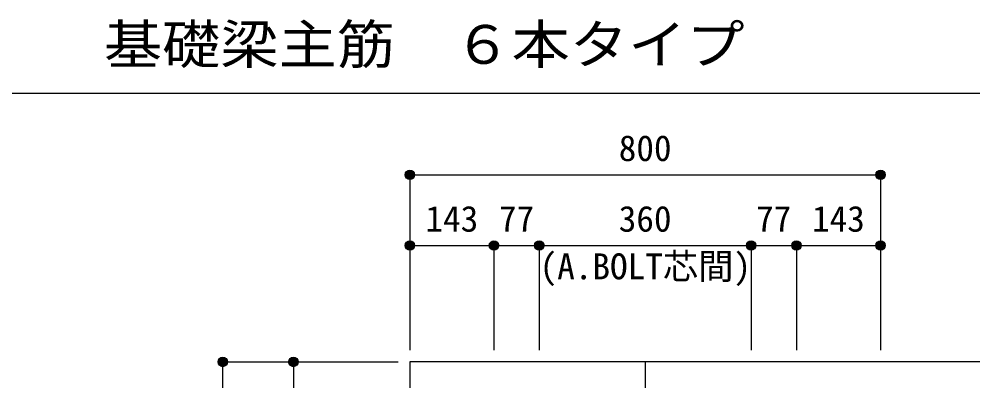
# Model space of a CAD drawing. Units: millimetres at full size, sheet at 1:20. Extents: x -3982 to 3969, y -2797 to 2801.
# Drawn here: x -696 to 925, y -637 to -22 of the extents above; entities that cross this region are included whole.
import ezdxf
from ezdxf.enums import TextEntityAlignment as Align

# ---------------------------------------------------------------- set-up
doc = ezdxf.new("R2010")
doc.units = ezdxf.units.MM
doc.header["$LTSCALE"] = 20
doc.header["$PDMODE"] = 32
doc.header["$PDSIZE"] = 10
doc.linetypes.add('CHAIN1', pattern=[8, 5, -1, 1, -1])
for name, color, linetype in [('6-1_躯体線', 2, 'Continuous'), ('6-7_文字', 7, 'Continuous'), ('6-D_寸法', 4, 'Continuous'), ('F-0_枠', 6, 'Continuous')]:
    doc.layers.add(name, color=color, linetype=linetype)
doc.styles.add('ＭＳ ゴシック', font='')
doc.styles.get('ＭＳ ゴシック').set_extended_font_data('MS Gothic')

msp = doc.modelspace()

# ---------------------------------------------------------------- linework, layer by layer
at = {"layer": '6-1_躯体線'}
for p, q in [((1168.29, -604.67), (-31.71, -604.67)), ((-31.71, -604.67), (-31.71, -1404.67))]:
    msp.add_line(p, q, dxfattribs=at)
at = {"layer": '6-D_寸法'}
for p, q in [((-31.71, -286.65), (-31.71, -406.65)), ((-31.71, -286.65), (-31.71, -406.65)), ((-31.71, -286.65), (768.29, -286.65)), ((768.29, -286.65), (768.29, -406.65)), ((-31.71, -406.65), (-31.71, -584.67)), ((-31.71, -406.65), (111.29, -406.65)), ((-31.71, -406.65), (-31.71, -584.67)), ((111.29, -406.65), (111.29, -584.67)), ((111.29, -406.65), (188.29, -406.65)), ((188.29, -406.65), (188.29, -584.67)), ((188.29, -406.65), (548.29, -406.65)), ((548.29, -406.65), (548.29, -584.67)), ((548.29, -406.65), (625.29, -406.65)), ((625.29, -406.65), (625.29, -584.67)), ((768.29, -406.65), (768.29, -584.67)), ((768.29, -406.65), (768.29, -584.67)), ((-349.74, -604.67), (-229.74, -604.67)), ((-349.74, -1404.67), (-349.74, -604.67)), ((-229.74, -604.67), (-51.71, -604.67)), ((-229.74, -604.67), (-51.71, -604.67)), ((-229.74, -604.67), (-51.71, -604.67)), ((-229.74, -604.67), (-51.71, -604.67)), ((-229.74, -604.67), (-51.71, -604.67)), ((-229.74, -604.67), (-51.71, -604.67)), ((-229.74, -604.67), (-51.71, -604.67)), ((-229.74, -604.67), (-51.71, -604.67)), ((-229.74, -604.67), (-51.71, -604.67)), ((-229.74, -604.67), (-229.74, -874.67)), ((-229.74, -604.67), (-51.71, -604.67))]:
    msp.add_line(p, q, dxfattribs=at)
at = {"layer": '6-D_寸法', "linetype": 'CHAIN1'}
msp.add_line((368.29, -604.67), (368.29, -1804.67), dxfattribs=at)
at = {"layer": '6-D_寸法'}
msp.add_lwpolyline([(625.29, -406.65), (768.29, -406.65), (768.29, -584.67)], dxfattribs=at)
for centre, radius in [((-31.71, -286.65), 8), ((-31.71, -286.65), 7.2), ((-31.71, -286.65), 6.4), ((-31.71, -286.65), 5.6), ((-31.71, -286.65), 4.8), ((-31.71, -286.65), 4), ((-31.71, -286.65), 3.2), ((-31.71, -286.65), 2.4), ((-31.71, -286.65), 1.6), ((-31.71, -286.65), 0.8), ((768.29, -286.65), 8), ((768.29, -286.65), 7.2), ((768.29, -286.65), 6.4), ((768.29, -286.65), 5.6), ((768.29, -286.65), 4.8), ((768.29, -286.65), 4), ((768.29, -286.65), 3.2), ((768.29, -286.65), 2.4), ((768.29, -286.65), 1.6), ((768.29, -286.65), 0.8), ((-31.71, -406.65), 8), ((-31.71, -406.65), 7.2), ((-31.71, -406.65), 6.4), ((-31.71, -406.65), 5.6), ((-31.71, -406.65), 4.8), ((-31.71, -406.65), 4), ((-31.71, -406.65), 3.2), ((-31.71, -406.65), 2.4), ((-31.71, -406.65), 1.6), ((111.29, -406.65), 8), ((111.29, -406.65), 7.2), ((111.29, -406.65), 6.4), ((111.29, -406.65), 5.6), ((111.29, -406.65), 4.8), ((111.29, -406.65), 4), ((111.29, -406.65), 3.2), ((111.29, -406.65), 2.4), ((111.29, -406.65), 1.6), ((188.29, -406.65), 8), ((188.29, -406.65), 7.2), ((188.29, -406.65), 6.4), ((188.29, -406.65), 5.6), ((188.29, -406.65), 4.8), ((188.29, -406.65), 4), ((188.29, -406.65), 3.2), ((188.29, -406.65), 2.4), ((188.29, -406.65), 1.6), ((548.29, -406.65), 8), ((548.29, -406.65), 7.2), ((548.29, -406.65), 6.4), ((548.29, -406.65), 5.6), ((548.29, -406.65), 4.8), ((548.29, -406.65), 4), ((548.29, -406.65), 3.2), ((548.29, -406.65), 2.4), ((548.29, -406.65), 1.6), ((625.29, -406.65), 8), ((625.29, -406.65), 7.2), ((625.29, -406.65), 6.4), ((625.29, -406.65), 5.6), ((625.29, -406.65), 4.8), ((625.29, -406.65), 4), ((625.29, -406.65), 3.2), ((625.29, -406.65), 2.4), ((625.29, -406.65), 1.6), ((768.29, -406.65), 8), ((768.29, -406.65), 7.2), ((768.29, -406.65), 6.4), ((768.29, -406.65), 5.6), ((768.29, -406.65), 4.8), ((768.29, -406.65), 4), ((768.29, -406.65), 3.2), ((768.29, -406.65), 2.4), ((768.29, -406.65), 1.6), ((-31.71, -406.65), 0.8), ((111.29, -406.65), 0.8), ((188.29, -406.65), 0.8), ((548.29, -406.65), 0.8), ((625.29, -406.65), 0.8), ((768.29, -406.65), 0.8), ((-349.74, -604.67), 8), ((-349.74, -604.67), 7.2), ((-349.74, -604.67), 6.4), ((-349.74, -604.67), 5.6), ((-229.74, -604.67), 8), ((-229.74, -604.67), 7.2), ((-229.74, -604.67), 6.4), ((-229.74, -604.67), 5.6), ((-349.74, -604.67), 4.8), ((-349.74, -604.67), 4), ((-349.74, -604.67), 3.2), ((-349.74, -604.67), 2.4), ((-349.74, -604.67), 1.6), ((-349.74, -604.67), 0.8), ((-229.74, -604.67), 4.8), ((-229.74, -604.67), 4), ((-229.74, -604.67), 3.2), ((-229.74, -604.67), 2.4), ((-229.74, -604.67), 1.6), ((-229.74, -604.67), 0.8)]:
    msp.add_circle(centre, radius, dxfattribs=at)
at = {"layer": '6-D_寸法', "color": 7}
for p in [(-31.71, -286.65), (768.29, -286.65), (-31.71, -406.65), (111.29, -406.65), (188.29, -406.65), (548.29, -406.65), (625.29, -406.65), (768.29, -406.65), (-349.74, -604.67), (-229.74, -604.67)]:
    msp.add_point(p, dxfattribs=at)
at = {"layer": 'F-0_枠', "color": 2}
msp.add_line((-3981.92, -148.03), (2482.4, -148.03), dxfattribs=at)

# ---------------------------------------------------------------- texts
at = {"layer": '6-7_文字', "color": 2, "style": 'ＭＳ ゴシック', "width": 1.1}
msp.add_text('\u3000\u3000基礎梁主筋\u3000６本タイプ', height=65.98, dxfattribs=at).set_placement((-749.76, -118.03), align=Align.BOTTOM_LEFT)
at = {"layer": '6-7_文字', "color": 4, "style": 'ＭＳ ゴシック'}
msp.add_text('(A.BOLT芯間)', height=43.99, dxfattribs=at).set_placement((188.82, -477.42), align=Align.BOTTOM_LEFT)
at = {"layer": '6-D_寸法', "style": 'ＭＳ ゴシック'}
for s, p in [('800', (323.29, -276.65)), ('143', (-5.21, -396.65)), ('360', (323.29, -396.65)), ('143', (651.79, -396.65)), ('77', (119.79, -396.65)), ('77', (556.79, -396.65))]:
    msp.add_text(s, height=43.99, dxfattribs=at).set_placement(p, align=Align.BOTTOM_LEFT)

doc.saveas('drawing.dxf')
